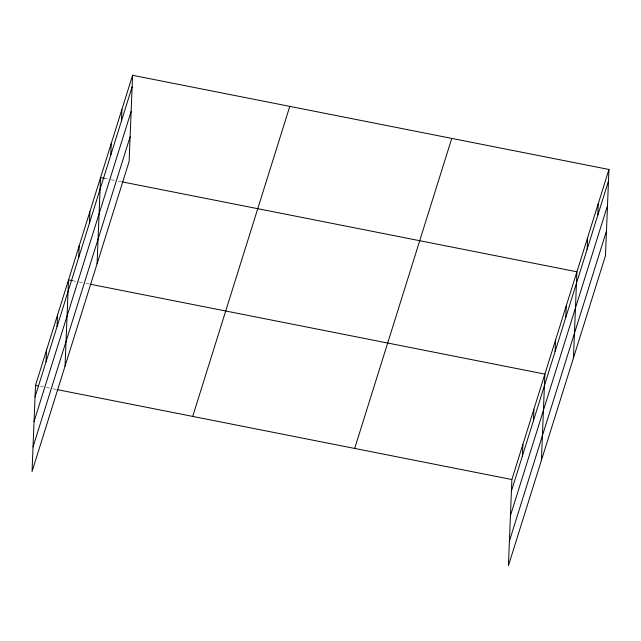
<?xml version="1.0" encoding="UTF-8"?>
<svg xmlns="http://www.w3.org/2000/svg" width="641" height="641" viewBox="0 0 641 641"><rect width="100%" height="100%" fill="white"/><g stroke="black" fill="none" stroke-linecap="round" stroke-linejoin="round"><path stroke-width="0.48" stroke-dasharray="3.21 2.4" d="M104.483 178.382L110.38 179.544M111.358 179.744L114.306 180.321M118.24 181.099L122.167 181.876M72.449 280.694L78.338 281.864M79.324 282.056L85.221 283.218M86.198 283.418L89.147 283.995M40.423 386.307L45.335 387.276M46.32 387.468L52.217 388.638M53.195 388.831L56.144 389.416"/><path stroke-width="0.96" d="M132.583 75.293L35.511 385.337L32.05 471.52L129.121 161.476L132.583 75.293L608.95 169.48L605.489 255.663L508.417 565.707L511.879 479.524L608.95 169.48M46.048 361.748L46.513 350.194M57.049 326.614L57.514 315.06M65.053 366.107L68.515 279.917L72.449 280.694M78.731 257.37L79.196 245.815M89.411 223.268L89.876 211.706M97.087 263.788L100.549 177.605L104.483 178.382M110.765 155.058L111.23 143.496M121.445 120.949L121.91 109.395M522.415 455.943L522.88 444.381M533.416 420.8L533.881 409.246M541.421 460.294L544.882 374.112L90.133 284.195M555.098 351.556L555.563 340.002M565.771 317.455L566.235 305.901M573.455 357.982L576.916 271.792L122.167 181.876M587.132 249.245L587.597 237.691M597.805 215.144L598.269 203.582M35.047 396.891L132.126 86.847M34.061 421.514L131.133 111.47M33.036 446.889L130.115 136.845M192.709 416.418L289.788 106.374M354.673 448.444L451.753 138.4M511.414 491.078L608.485 181.034M510.42 515.709L607.5 205.665M509.403 541.084L606.474 231.04M35.511 385.337L38.46 385.914M57.129 389.608L511.879 479.524"/></g></svg>
